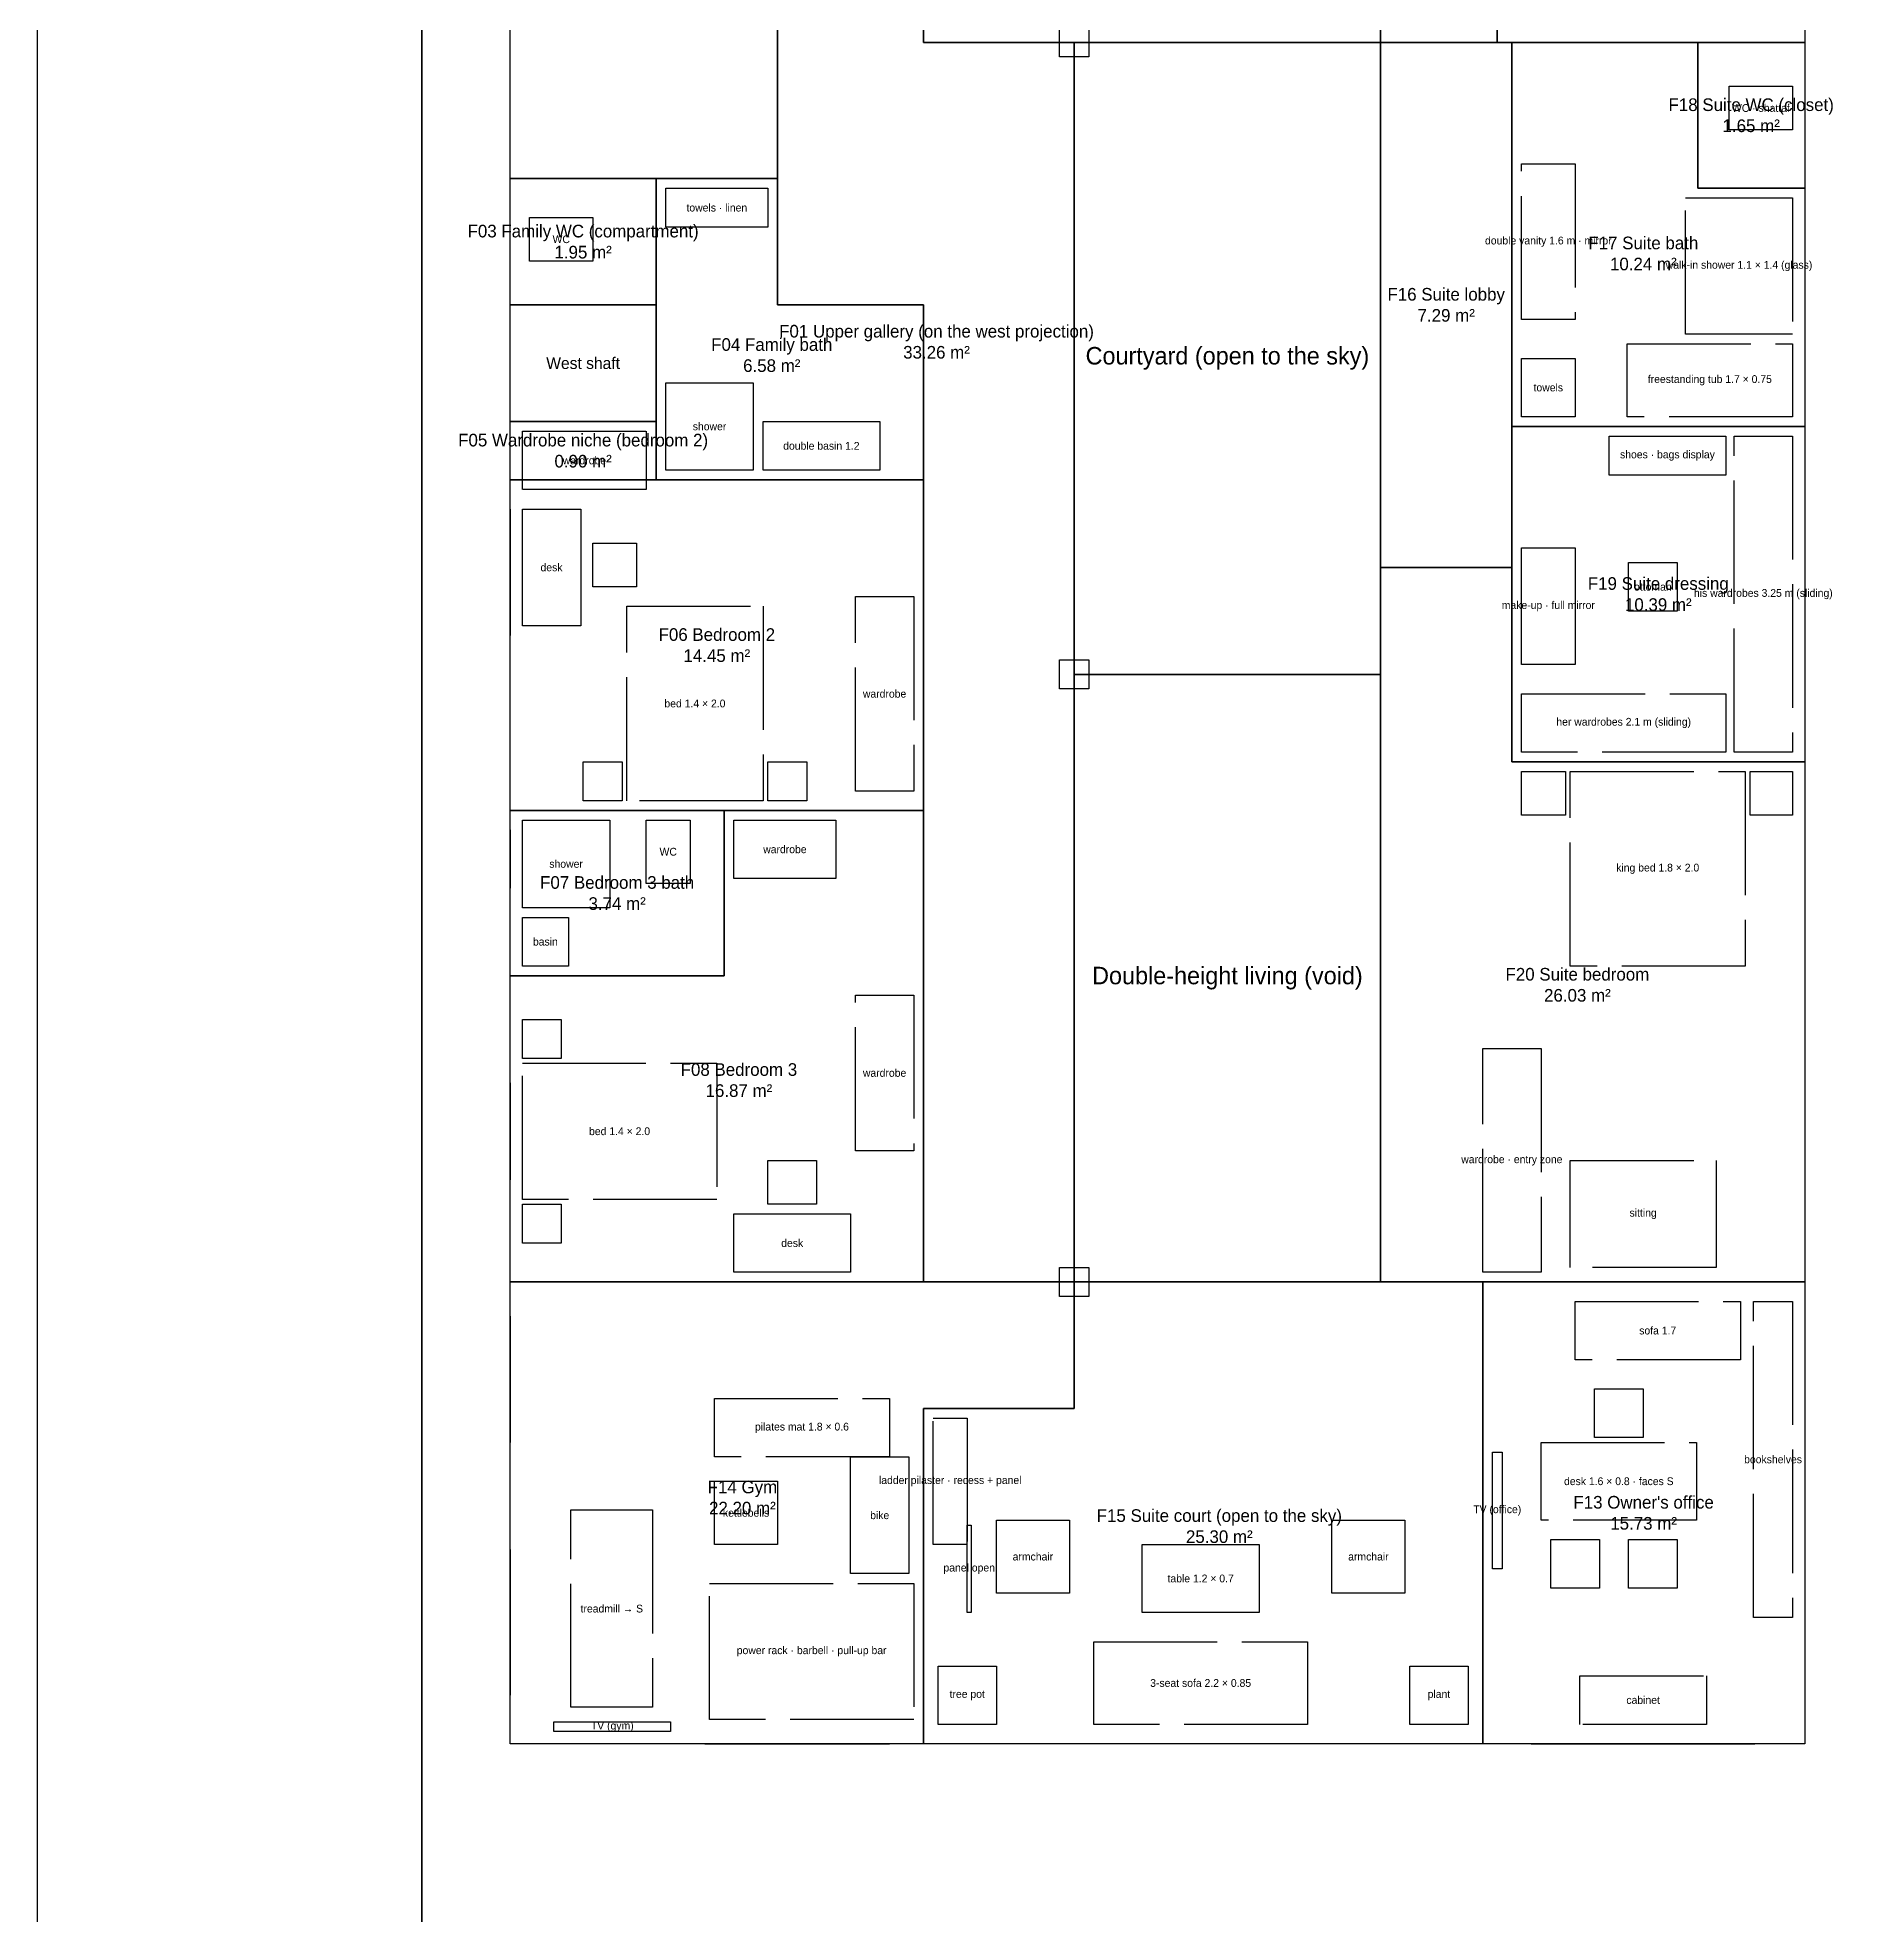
# Model space of a CAD drawing. Header units: metres. Extents: x -6.5 to 30.1, y -47.5 to 1.6.
# Drawn here: x -3.95 to 14.85, y -29.58 to -10.28 of the extents above; entities that cross this region are included whole.
import ezdxf

# ---------------------------------------------------------------- set-up
doc = ezdxf.new("R2010")
doc.units = ezdxf.units.M
doc.linetypes.add('DASHED', pattern=[1.524, 1.27, -0.254])
for name, color, linetype in [('BUILDING-OUTLINE', 1, 'CONTINUOUS'), ('DOORS', 1, 'CONTINUOUS'), ('FURNITURE', 8, 'DASHED'), ('GF-OUTLINE', 8, 'DASHED'), ('MARKS', 4, 'DASHED'), ('OPENINGS', 6, 'CONTINUOUS'), ('ROOM-LABELS', 7, 'CONTINUOUS'), ('ROOMS-CIRC', 9, 'CONTINUOUS'), ('ROOMS-CORE', 252, 'CONTINUOUS'), ('ROOMS-FAMILY', 40, 'CONTINUOUS'), ('ROOMS-GUEST', 32, 'CONTINUOUS'), ('ROOMS-GYM', 4, 'CONTINUOUS'), ('ROOMS-OPEN', 3, 'CONTINUOUS'), ('ROOMS-SERVICE', 140, 'CONTINUOUS'), ('SITE-DRIVEWAY', 5, 'CONTINUOUS'), ('SITE-ENVELOPE', 3, 'CONTINUOUS'), ('SITE-LAND', 8, 'CONTINUOUS'), ('VOIDS', 150, 'CONTINUOUS'), ('WINDOWS', 4, 'CONTINUOUS')]:
    doc.layers.add(name, color=color, linetype=linetype)

msp = doc.modelspace()

# ---------------------------------------------------------------- linework, layer by layer
at = {"layer": 'BUILDING-OUTLINE'}
msp.add_lwpolyline([(0.91, -3.825), (10.961, -3.825), (14.221, -9.825), (14.221, -27.825), (0.91, -27.825)], close=True, dxfattribs=at)
at = {"layer": 'DOORS'}
for p, q in [((9.91, -10.325), (11.01, -10.325)), ((11.21, -10.475), (11.21, -11.475)), ((5.16, -13.125), (5.16, -14.125)), ((11.21, -14.425), (11.21, -15.425)), ((5.16, -14.925), (5.16, -15.925)), ((9.96, -15.725), (10.96, -15.725)), ((5.16, -19.025), (5.16, -20.025)), ((6.71, -23.325), (6.71, -24.225)), ((10.91, -23.325), (10.91, -24.175))]:
    msp.add_line(p, q, dxfattribs=at)
at = {"layer": 'FURNITURE'}
for points in [[(13.446, -10.775), (14.096, -10.775), (14.096, -11.225), (13.446, -11.225)], [(11.31, -11.575), (11.86, -11.575), (11.86, -13.175), (11.31, -13.175)], [(2.51, -11.825), (3.56, -11.825), (3.56, -12.225), (2.51, -12.225)], [(12.996, -11.925), (14.096, -11.925), (14.096, -13.325), (12.996, -13.325)], [(1.11, -12.125), (1.76, -12.125), (1.76, -12.575), (1.11, -12.575)], [(12.396, -13.425), (14.096, -13.425), (14.096, -14.175), (12.396, -14.175)], [(11.31, -13.575), (11.86, -13.575), (11.86, -14.175), (11.31, -14.175)], [(2.51, -13.825), (3.41, -13.825), (3.41, -14.725), (2.51, -14.725)], [(3.51, -14.225), (4.71, -14.225), (4.71, -14.725), (3.51, -14.725)], [(1.035, -14.325), (2.31, -14.325), (2.31, -14.925), (1.035, -14.925)], [(12.21, -14.375), (13.41, -14.375), (13.41, -14.775), (12.21, -14.775)], [(13.496, -14.375), (14.096, -14.375), (14.096, -17.625), (13.496, -17.625)], [(1.035, -15.125), (1.635, -15.125), (1.635, -16.325), (1.035, -16.325)], [(1.76, -15.475), (2.21, -15.475), (2.21, -15.925), (1.76, -15.925)], [(11.31, -15.525), (11.86, -15.525), (11.86, -16.725), (11.31, -16.725)], [(12.41, -15.675), (12.91, -15.675), (12.91, -16.175), (12.41, -16.175)], [(2.11, -16.125), (3.51, -16.125), (3.51, -18.125), (2.11, -18.125)], [(4.46, -16.025), (5.06, -16.025), (5.06, -18.025), (4.46, -18.025)], [(11.31, -17.025), (13.41, -17.025), (13.41, -17.625), (11.31, -17.625)], [(1.66, -17.725), (2.06, -17.725), (2.06, -18.125), (1.66, -18.125)], [(3.56, -17.725), (3.96, -17.725), (3.96, -18.125), (3.56, -18.125)], [(11.31, -17.825), (11.76, -17.825), (11.76, -18.275), (11.31, -18.275)], [(11.81, -17.825), (13.61, -17.825), (13.61, -19.825), (11.81, -19.825)], [(13.66, -17.825), (14.096, -17.825), (14.096, -18.275), (13.66, -18.275)], [(1.035, -18.325), (1.935, -18.325), (1.935, -19.225), (1.035, -19.225)], [(2.31, -18.325), (2.76, -18.325), (2.76, -18.975), (2.31, -18.975)], [(3.21, -18.325), (4.26, -18.325), (4.26, -18.925), (3.21, -18.925)], [(1.035, -19.325), (1.51, -19.325), (1.51, -19.825), (1.035, -19.825)], [(4.46, -20.125), (5.06, -20.125), (5.06, -21.725), (4.46, -21.725)], [(1.035, -20.375), (1.435, -20.375), (1.435, -20.775), (1.035, -20.775)], [(1.035, -20.825), (3.035, -20.825), (3.035, -22.225), (1.035, -22.225)], [(10.91, -20.675), (11.51, -20.675), (11.51, -22.975), (10.91, -22.975)], [(3.56, -21.825), (4.06, -21.825), (4.06, -22.275), (3.56, -22.275)], [(11.81, -21.825), (13.31, -21.825), (13.31, -22.925), (11.81, -22.925)], [(1.035, -22.275), (1.435, -22.275), (1.435, -22.675), (1.035, -22.675)], [(3.21, -22.375), (4.41, -22.375), (4.41, -22.975), (3.21, -22.975)], [(11.86, -23.275), (13.56, -23.275), (13.56, -23.875), (11.86, -23.875)], [(13.696, -23.275), (14.096, -23.275), (14.096, -26.525), (13.696, -26.525)], [(3.01, -24.275), (4.81, -24.275), (4.81, -24.875), (3.01, -24.875)], [(12.06, -24.175), (12.56, -24.175), (12.56, -24.675), (12.06, -24.675)], [(5.26, -24.475), (5.61, -24.475), (5.61, -25.775), (5.26, -25.775)], [(4.41, -24.875), (5.01, -24.875), (5.01, -26.075), (4.41, -26.075)], [(11.01, -24.825), (11.11, -24.825), (11.11, -26.025), (11.01, -26.025)], [(11.51, -24.725), (13.11, -24.725), (13.11, -25.525), (11.51, -25.525)], [(3.01, -25.125), (3.66, -25.125), (3.66, -25.775), (3.01, -25.775)], [(1.535, -25.42), (2.375, -25.42), (2.375, -27.45), (1.535, -27.45)], [(5.61, -25.575), (5.65, -25.575), (5.65, -26.475), (5.61, -26.475)], [(5.91, -25.525), (6.66, -25.525), (6.66, -26.275), (5.91, -26.275)], [(9.36, -25.525), (10.11, -25.525), (10.11, -26.275), (9.36, -26.275)], [(7.41, -25.775), (8.61, -25.775), (8.61, -26.475), (7.41, -26.475)], [(11.61, -25.725), (12.11, -25.725), (12.11, -26.225), (11.61, -26.225)], [(12.41, -25.725), (12.91, -25.725), (12.91, -26.225), (12.41, -26.225)], [(2.96, -26.175), (5.06, -26.175), (5.06, -27.575), (2.96, -27.575)], [(6.91, -26.775), (9.11, -26.775), (9.11, -27.625), (6.91, -27.625)], [(5.31, -27.025), (5.91, -27.025), (5.91, -27.625), (5.31, -27.625)], [(10.16, -27.025), (10.76, -27.025), (10.76, -27.625), (10.16, -27.625)], [(11.91, -27.125), (13.21, -27.125), (13.21, -27.625), (11.91, -27.625)], [(1.36, -27.6), (2.56, -27.6), (2.56, -27.7), (1.36, -27.7)]]:
    msp.add_lwpolyline(points, close=True, dxfattribs=at)
at = {"layer": 'GF-OUTLINE'}
msp.add_lwpolyline([(0.91, -3.825), (10.961, -3.825), (14.221, -9.825), (14.221, -27.825), (0.91, -27.825)], close=True, dxfattribs=at)
at = {"layer": 'MARKS'}
msp.add_line((6.71, -10.325), (6.71, -23.075), dxfattribs=at)
for points in [[(6.56, -10.175), (6.86, -10.175), (6.86, -10.475), (6.56, -10.475)], [(6.56, -16.675), (6.86, -16.675), (6.86, -16.975), (6.56, -16.975)], [(6.56, -22.925), (6.86, -22.925), (6.86, -23.225), (6.56, -23.225)]]:
    msp.add_lwpolyline(points, close=True, dxfattribs=at)
at = {"layer": 'OPENINGS'}
for p, q in [((13.121, -10.625), (13.121, -11.625)), ((2.41, -12.075), (2.41, -12.875)), ((1.01, -14.825), (2.31, -14.825)), ((3.11, -18.825), (3.11, -19.825)), ((5.26, -23.075), (6.36, -23.075)), ((9.96, -23.075), (10.86, -23.075))]:
    msp.add_line(p, q, dxfattribs=at)
at = {"layer": 'ROOMS-CIRC'}
for points in [[(3.16, -4.525), (5.16, -4.525), (5.16, -6.825), (5.16, -10.325), (6.71, -10.325), (6.71, -23.075), (5.16, -23.075), (5.16, -13.025), (3.66, -13.025), (3.66, -11.725), (3.66, -6.025), (3.16, -6.025)], [(9.86, -9.125), (11.06, -9.125), (11.06, -10.325), (9.86, -10.325)], [(9.86, -10.325), (11.21, -10.325), (11.21, -15.725), (9.86, -15.725)]]:
    msp.add_lwpolyline(points, close=True, dxfattribs=at)
at = {"layer": 'ROOMS-CORE'}
for points in [[(0.91, -6.025), (3.66, -6.025), (3.66, -11.725), (0.91, -11.725)], [(0.91, -13.025), (2.41, -13.025), (2.41, -14.225), (0.91, -14.225)]]:
    msp.add_lwpolyline(points, close=True, dxfattribs=at)
at = {"layer": 'ROOMS-FAMILY'}
for points in [[(9.86, -4.825), (11.504, -4.825), (14.221, -9.825), (14.221, -10.325), (11.06, -10.325), (11.06, -9.125), (9.86, -9.125)], [(5.16, -6.825), (9.86, -6.825), (9.86, -10.325), (5.16, -10.325)], [(0.91, -14.225), (2.41, -14.225), (2.41, -14.825), (0.91, -14.825)], [(0.91, -14.825), (5.16, -14.825), (5.16, -18.225), (0.91, -18.225)], [(3.11, -18.225), (5.16, -18.225), (5.16, -23.075), (0.91, -23.075), (0.91, -19.925), (3.11, -19.925)]]:
    msp.add_lwpolyline(points, close=True, dxfattribs=at)
at = {"layer": 'ROOMS-GUEST'}
for points in [[(11.21, -10.325), (13.121, -10.325), (13.121, -11.825), (14.221, -11.825), (14.221, -14.275), (11.21, -14.275)], [(13.121, -10.325), (14.221, -10.325), (14.221, -11.825), (13.121, -11.825)], [(11.21, -14.275), (14.221, -14.275), (14.221, -17.725), (11.21, -17.725)], [(9.86, -15.725), (11.21, -15.725), (11.21, -17.725), (14.221, -17.725), (14.221, -23.075), (9.86, -23.075)]]:
    msp.add_lwpolyline(points, close=True, dxfattribs=at)
at = {"layer": 'ROOMS-GYM'}
msp.add_lwpolyline([(0.91, -23.075), (6.71, -23.075), (6.71, -24.375), (5.16, -24.375), (5.16, -27.825), (0.91, -27.825)], close=True, dxfattribs=at)
at = {"layer": 'ROOMS-OPEN'}
msp.add_lwpolyline([(5.16, -24.375), (6.71, -24.375), (6.71, -23.075), (10.91, -23.075), (10.91, -27.825), (5.16, -27.825)], close=True, dxfattribs=at)
at = {"layer": 'ROOMS-SERVICE'}
for points in [[(0.91, -11.725), (2.41, -11.725), (2.41, -13.025), (0.91, -13.025)], [(2.41, -11.725), (3.66, -11.725), (3.66, -13.025), (5.16, -13.025), (5.16, -14.825), (2.41, -14.825)], [(0.91, -18.225), (3.11, -18.225), (3.11, -19.925), (0.91, -19.925)], [(10.91, -23.075), (14.221, -23.075), (14.221, -27.825), (10.91, -27.825)]]:
    msp.add_lwpolyline(points, close=True, dxfattribs=at)
at = {"layer": 'SITE-DRIVEWAY'}
msp.add_lwpolyline([(-3.95, -0.73), (0, 0), (0, -38.86), (-3.95, -39.59)], close=True, dxfattribs=at)
at = {"layer": 'SITE-ENVELOPE'}
msp.add_lwpolyline([(0, -38.86), (0, -3.05), (9.18, -1.36), (9.67, -1.22), (10.48, -1.65), (13.55, -7.3), (14.06, -8.86), (15.35, -9.4), (18.4, -14.8), (21.13, -21.04), (24.77, -34.3)], close=True, dxfattribs=at)
at = {"layer": 'SITE-LAND'}
msp.add_lwpolyline([(0, 0), (8.64, 1.59), (11.96, -0.17), (15.39, -6.51), (15.68, -7.37), (16.75, -7.83), (20.19, -13.91), (23.02, -20.37), (26.74, -33.94), (0, -38.86)], close=True, dxfattribs=at)
at = {"layer": 'VOIDS'}
for points in [[(6.71, -10.325), (9.86, -10.325), (9.86, -16.825), (6.71, -16.825)], [(6.71, -16.825), (9.86, -16.825), (9.86, -23.075), (6.71, -23.075)]]:
    msp.add_lwpolyline(points, close=True, dxfattribs=at)
at = {"layer": 'WINDOWS'}
for p, q in [((6.91, -10.325), (8.21, -10.325)), ((8.46, -10.325), (9.76, -10.325)), ((6.71, -10.608), (6.71, -12.208)), ((9.86, -11.425), (9.86, -13.425)), ((6.71, -12.775), (6.71, -14.375)), ((14.221, -13.325), (14.221, -13.875)), ((6.71, -14.942), (6.71, -16.542)), ((0.91, -15.125), (0.91, -16.425)), ((6.71, -17.067), (6.71, -18.667)), ((0.91, -18.425), (0.91, -19.025)), ((14.221, -18.825), (14.221, -22.425)), ((6.71, -19.15), (6.71, -20.75)), ((0.91, -21.025), (0.91, -22.025)), ((6.71, -21.233), (6.71, -22.833)), ((6.91, -23.075), (7.91, -23.075)), ((8.51, -23.075), (9.51, -23.075)), ((0.91, -23.425), (0.91, -24.725)), ((0.91, -25.825), (0.91, -27.325)), ((14.221, -26.625), (14.221, -27.525)), ((2.91, -27.825), (4.81, -27.825)), ((11.41, -27.825), (13.71, -27.825))]:
    msp.add_line(p, q, dxfattribs=at)

# ---------------------------------------------------------------- texts
at = {"layer": 'FURNITURE', "char_height": 0.08, "attachment_point": 5}
for s, insert in [('WC · shattaf', (13.771, -11)), ('towels · linen', (3.035, -12.025)), ('WC', (1.435, -12.35)), ('double vanity 1.6 m · mirror', (11.585, -12.375)), ('walk-in shower 1.1 × 1.4 (glass)', (13.546, -12.625)), ('towels', (11.585, -13.875)), ('freestanding tub 1.7 × 0.75', (13.246, -13.8)), ('shower', (2.96, -14.275)), ('double basin 1.2', (4.11, -14.475)), ('wardrobe', (1.673, -14.625)), ('shoes · bags display', (12.81, -14.575)), ('desk', (1.335, -15.725)), ('ottoman', (12.66, -15.925)), ('his wardrobes 3.25 m (sliding)', (13.796, -16)), ('make-up · full mirror', (11.585, -16.125)), ('wardrobe', (4.76, -17.025)), ('bed 1.4 × 2.0', (2.81, -17.125)), ('her wardrobes 2.1 m (sliding)', (12.36, -17.325)), ('WC', (2.535, -18.65)), ('wardrobe', (3.735, -18.625)), ('shower', (1.485, -18.775)), ('king bed 1.8 × 2.0', (12.71, -18.825)), ('basin', (1.272, -19.575)), ('wardrobe', (4.76, -20.925)), ('bed 1.4 × 2.0', (2.035, -21.525)), ('wardrobe · entry zone', (11.21, -21.825)), ('sitting', (12.56, -22.375)), ('desk', (3.81, -22.675)), ('sofa 1.7', (12.71, -23.575)), ('pilates mat 1.8 × 0.6', (3.91, -24.575)), ('bookshelves', (13.896, -24.9)), ('ladder pilaster · recess + panel', (5.435, -25.125)), ('desk 1.6 × 0.8 · faces S', (12.31, -25.125)), ('kettlebells', (3.335, -25.45)), ('bike', (4.71, -25.475)), ('TV (office)', (11.06, -25.425)), ('armchair', (6.285, -25.9)), ('armchair', (9.735, -25.9)), ('panel open', (5.63, -26.025)), ('table 1.2 × 0.7', (8.01, -26.125)), ('treadmill → S', (1.955, -26.435)), ('power rack · barbell · pull-up bar', (4.01, -26.875)), ('3-seat sofa 2.2 × 0.85', (8.01, -27.2)), ('tree pot', (5.61, -27.325)), ('plant', (10.46, -27.325)), ('cabinet', (12.56, -27.375)), ('TV (gym)', (1.96, -27.65))]:
    msp.add_mtext(s, dxfattribs=dict(at, insert=insert))
at = {"layer": 'ROOM-LABELS', "attachment_point": 5}
for s, insert, char_height in [('F18 Suite WC (closet)\\P1.65 m²', (13.671, -11.075), 0.13), ('F03 Family WC (compartment)\\P1.95 m²', (1.66, -12.375), 0.13), ('F17 Suite bath\\P10.24 m²', (12.562, -12.497), 0.13), ('F16 Suite lobby\\P7.29 m²', (10.535, -13.025), 0.13), ('F01 Upper gallery (on the west projection)\\P33.26 m²', (5.294, -13.405), 0.13), ('F04 Family bath\\P6.58 m²', (3.6, -13.542), 0.13), ('Courtyard (open to the sky)', (8.285, -13.575), 0.18), ('West shaft', (1.66, -13.625), 0.12), ('F05 Wardrobe niche (bedroom 2)\\P0.90 m²', (1.66, -14.525), 0.13), ('F19 Suite dressing\\P10.39 m²', (12.716, -16), 0.13), ('F06 Bedroom 2\\P14.45 m²', (3.035, -16.525), 0.13), ('F07 Bedroom 3 bath\\P3.74 m²', (2.01, -19.075), 0.13), ('Double-height living (void)', (8.285, -19.95), 0.18), ('F20 Suite bedroom\\P26.03 m²', (11.884, -20.019), 0.13), ('F08 Bedroom 3\\P16.87 m²', (3.262, -20.999), 0.13), ('F14 Gym\\P22.20 m²', (3.298, -25.293), 0.13), ("F13 Owner's office\\P15.73 m²", (12.565, -25.45), 0.13), ('F15 Suite court (open to the sky)\\P25.30 m²', (8.202, -25.587), 0.13)]:
    msp.add_mtext(s, dxfattribs=dict(at, insert=insert, char_height=char_height))

doc.saveas('drawing.dxf')
